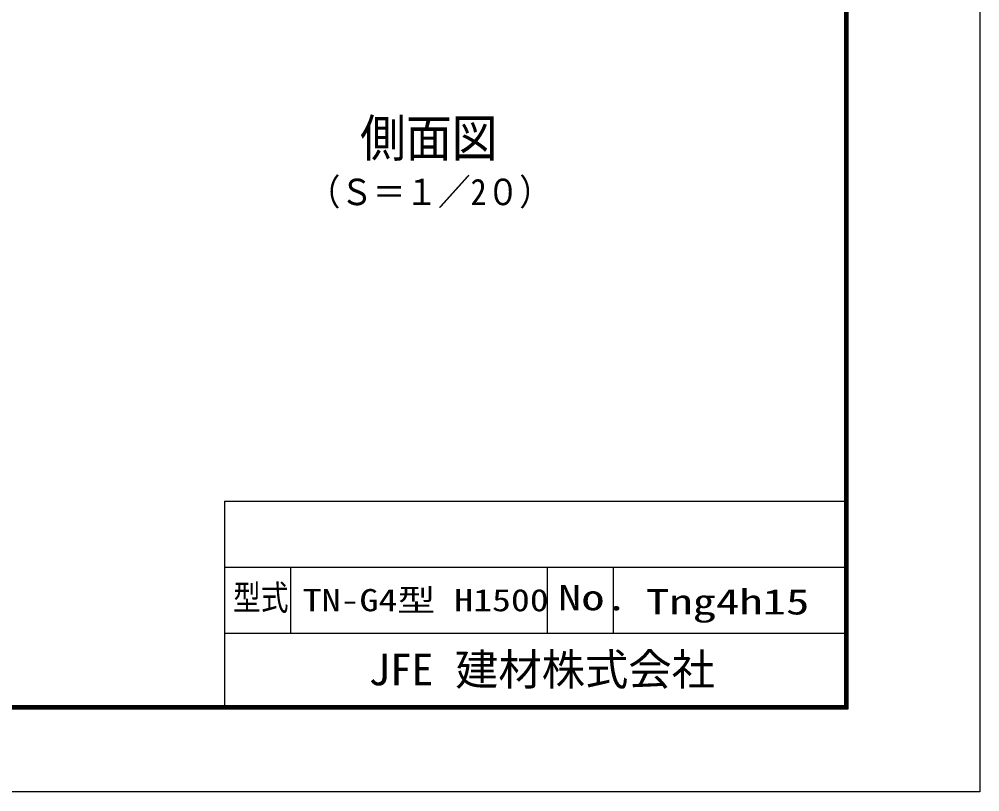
# Model space of a CAD drawing. Units: millimetres, scale not verified. Extents: x -5940 to 5940, y -4200 to 4200.
# Drawn here: x 3032 to 5940, y -4200 to -1860 of the extents above; entities that cross this region are included whole.
import ezdxf
from ezdxf.enums import TextEntityAlignment as Align

# ---------------------------------------------------------------- set-up
doc = ezdxf.new("R2010")
doc.units = ezdxf.units.MM
doc.header["$LTSCALE"] = 20
doc.layers.add('0-1_1', color=7, linetype='Continuous', lineweight=25)
doc.layers.add('0-B_WAKU', color=7, linetype='Continuous', lineweight=25)
doc.styles.add('ＭＳ ゴシック', font='')
doc.styles.get('ＭＳ ゴシック').set_extended_font_data('MS Gothic')

msp = doc.modelspace()

# ---------------------------------------------------------------- linework, layer by layer
at = {"layer": '0-B_WAKU'}
for p, q in [((3653.64, -3319.68), (3653.64, -3939.68)), ((3653.64, -3319.68), (5530.45, -3319.68)), ((3653.64, -3519.68), (5530.45, -3519.68)), ((3853.64, -3519.68), (3853.64, -3719.68)), ((4630.45, -3519.68), (4630.45, -3719.68)), ((4830.45, -3519.68), (4830.45, -3719.68)), ((3653.64, -3719.68), (5530.45, -3719.68))]:
    msp.add_line(p, q, dxfattribs=at)
at = {"layer": '0-B_WAKU', "color": 3}
msp.add_lwpolyline([(-5939.55, 4200.32), (5940.45, 4200.32), (5940.45, -4199.68), (-5939.55, -4199.68)], close=True, dxfattribs=at)
at = {"layer": '0-B_WAKU'}
for points in [[(-5539.55, 3950.32), (5540.45, 3950.32), (5540.45, -3949.68), (-5539.55, -3949.68)], [(-5537.05, 3947.82), (5537.95, 3947.82), (5537.95, -3947.18), (-5537.05, -3947.18)], [(-5534.55, 3945.32), (5535.45, 3945.32), (5535.45, -3944.68), (-5534.55, -3944.68)], [(-5532.05, 3942.82), (5532.95, 3942.82), (5532.95, -3942.18), (-5532.05, -3942.18)], [(-5529.55, 3940.32), (5530.45, 3940.32), (5530.45, -3939.68), (-5529.55, -3939.68)]]:
    msp.add_lwpolyline(points, close=True, dxfattribs=at)

# ---------------------------------------------------------------- texts
at = {"layer": '0-1_1', "color": 4, "style": 'ＭＳ ゴシック', "width": 0.9}
for s, height, p in [('側面図', 113, (4064.14, -2310.12)), ('（Ｓ＝１／2０）', 80.21, (3906.06, -2446.95))]:
    msp.add_text(s, height=height, dxfattribs=at).set_placement(p, align=Align.BOTTOM_LEFT)
at = {"layer": '0-B_WAKU', "style": 'ＭＳ ゴシック'}
for s, height, width, p in [('型式', 76.97, 0.8, (3679.45, -3672.97)), ('TN-G4型 H1500', 67.35, 1.25, (3890.52, -3673.13)), ('No.', 76.98, 1.35, (4663.18, -3672.97)), ('Tng4h15', 76.98, 1.35, (4929.59, -3685.77))]:
    msp.add_text(s, height=height, dxfattribs=dict(at, width=width)).set_placement(p, align=Align.BOTTOM_LEFT)
msp.add_text('JFE 建材株式会社', height=96.21, dxfattribs=at).set_placement((4089.59, -3905.93), align=Align.BOTTOM_LEFT)

doc.saveas('drawing.dxf')
